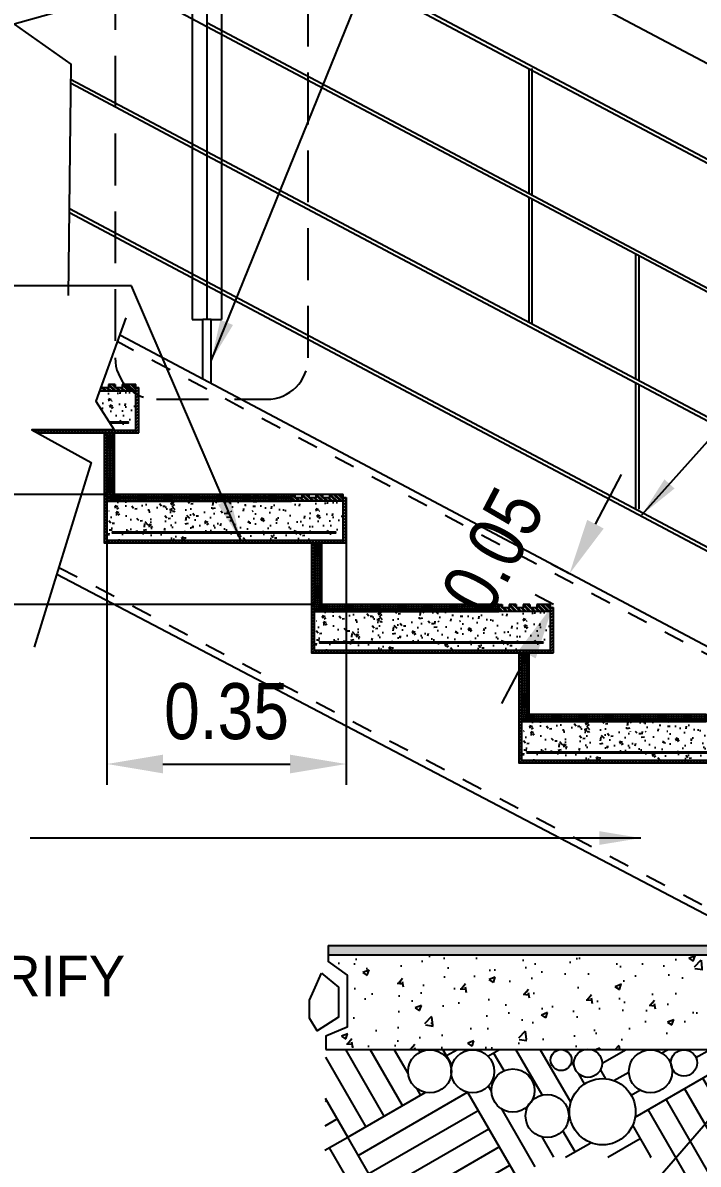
# Model space of a CAD drawing. Header units: millimetres. Extents: x 2148 to 2681, y 758 to 986.
# Drawn here: x 2587.32 to 2590.58, y 893.59 to 899.09 of the extents above; entities that cross this region are included whole.
import ezdxf

# ---------------------------------------------------------------- set-up
doc = ezdxf.new("R2010")
doc.units = ezdxf.units.MM
for name, pattern in [('27-A-2008-DD$0$LVL 5$0$HIDDEN', [0.375, 0.25, -0.125]), ('27-A-2008-DD$0$LVL 5$0$xa-fp_t1_l05-09$0$HIDDEN2', [0.1875, 0.125, -0.0625]), ('HIDDEN', [0.375, 0.25, -0.125])]:
    doc.linetypes.add(name, pattern=pattern)
for name, color, linetype in [('1', 2, 'Continuous'), ('4CO', 4, 'Continuous'), ('A-DETAILS', 1, 'Continuous'), ('A-Hatch', 253, 'Continuous'), ('A-Stairs', 1, 'Continuous'), ('A-Wall', 4, 'Continuous'), ('A_BEAM', 2, 'HIDDEN'), ('A_TILES', 8, 'Continuous'), ('HATCH', 8, 'Continuous')]:
    doc.layers.add(name, color=color, linetype=linetype)
doc.styles.add('ARIALNW', font='ARIALN.TTF')
doc.styles.add('MMTX$0$ESMX$0$X-OPTA1D', font='x-opta1d')
doc.dimstyles.new('DIM 100', dxfattribs={"dimtxt": 0.2, "dimasz": 0.2, "dimexe": 0.1, "dimexo": 0, "dimgap": 0.05, "dimtad": 1, "dimzin": 0, "dimdsep": 46, "dimtxsty": 'ARIALNW', "dimcen": 0.09, "dimclrd": 6, "dimclre": 6, "dimclrt": 13, "dimadec": 0, "dimazin": 0, "dimtfac": 1, "dimtofl": 0, "dimtmove": 2, "dimatfit": 3, "dimfxl": 1, "dimtolj": 1, "dimtzin": 0, "dimarcsym": 0})
doc.dimstyles.new('DIM 30', dxfattribs={"dimtxt": 0.32, "dimasz": 0.27, "dimexe": 0.1, "dimexo": 0, "dimgap": 0.08, "dimtad": 1, "dimlfac": 0.3, "dimrnd": 0.005, "dimzin": 1, "dimdsep": 46, "dimtxsty": 'ARIALNW', "dimcen": 0.09, "dimclrd": 6, "dimclre": 6, "dimclrt": 13, "dimadec": 0, "dimazin": 0, "dimtfac": 1, "dimtofl": 0, "dimtmove": 2, "dimatfit": 3, "dimfxl": 1, "dimtolj": 1, "dimtzin": 0, "dimarcsym": 0})
pattern_1 = [(45, (-0.581898, 75.94804), (-0.007353910524, 0.007353910524), []), (45, (-0.580565, 75.94804), (-0.007353910524, 0.007353910524), [])]
pattern_2 = [(45, (-1.581898, 76.478343), (-0.007353910524, 0.007353910524), []), (45, (-1.580565, 76.478343), (-0.007353910524, 0.007353910524), [])]
pattern_3 = [(45, (-2.581898, 77.008646), (-0.007353910524, 0.007353910524), []), (45, (-2.580565, 77.008646), (-0.007353910524, 0.007353910524), [])]

# ---------------------------------------------------------------- blocks, each defined once
blk = doc.blocks.new('*D2866')
at = {"layer": 'A-Wall', "color": 6, "lineweight": -2, "transparency": 16777216}
for p, q in [((2586.8798, 897.085), (2586.8798, 897.355)), ((2588.8635, 896.815), (2586.7798, 896.815)), ((2588.8265, 896.2847), (2586.7798, 896.2847)), ((2586.8798, 896.0147), (2586.8798, 895.7447))]:
    blk.add_line(p, q, dxfattribs=at)
at = {"layer": 'A-Wall', "color": 6, "transparency": 16777216}
for points in [[(2586.8348, 897.085), (2586.9248, 897.085), (2586.8798, 896.815)], [(2586.8348, 896.0147), (2586.9248, 896.0147), (2586.8798, 896.2847)]]:
    blk.add_solid(points, dxfattribs=at)
at = {"layer": 'Defpoints', "color": 0, "transparency": 16777216}
for p in [(2588.8635, 896.815, 0), (2586.8798, 896.2847), (2588.8265, 896.2847, 0)]:
    blk.add_point(p, dxfattribs=at)
at = {"layer": 'A-Wall', "color": 13, "transparency": 16777216, "insert": (2586.5201, 896.5498), "char_height": 0.27, "attachment_point": 5, "rotation": 90, "style": 'ARIALNW'}
blk.add_mtext('\\A1;RISE', dxfattribs=at)
blk = doc.blocks.new('*D2867')
at = {"layer": 'A-Wall', "color": 6, "lineweight": -2, "transparency": 16777216}
for p, q in [((2587.7235, 896.815), (2587.7235, 895.4154)), ((2588.8769, 896.8004), (2588.8769, 895.4154)), ((2587.9935, 895.5154), (2588.6069, 895.5154))]:
    blk.add_line(p, q, dxfattribs=at)
at = {"layer": 'A-Wall', "color": 6, "transparency": 16777216}
for points in [[(2587.9935, 895.5604), (2587.9935, 895.4704), (2587.7235, 895.5154)], [(2588.6069, 895.5604), (2588.6069, 895.4704), (2588.8769, 895.5154)]]:
    blk.add_solid(points, dxfattribs=at)
at = {"layer": 'Defpoints', "color": 0, "transparency": 16777216}
for p in [(2587.7235, 896.815), (2588.8769, 896.8004, 0), (2588.8769, 895.5154)]:
    blk.add_point(p, dxfattribs=at)
at = {"layer": 'A-Wall', "color": 13, "transparency": 16777216, "insert": (2588.3002, 895.7683), "char_height": 0.27, "attachment_point": 5, "style": 'ARIALNW'}
blk.add_mtext('\\A1;0.35', dxfattribs=at)
blk = doc.blocks.new('*D2870')
at = {"layer": 'A-Wall', "color": 6, "lineweight": -2, "transparency": 16777216}
for p, q in [((2590.0795, 896.6715), (2590.2049, 896.9106)), ((2589.9542, 896.4323), (2589.8656, 896.4787)), ((2589.8769, 896.2847), (2589.7883, 896.3311)), ((2589.7515, 896.0455), (2589.6262, 895.8064))]:
    blk.add_line(p, q, dxfattribs=at)
at = {"layer": 'A-Wall', "color": 6, "transparency": 16777216}
for points in [[(2590.0397, 896.6924), (2590.1194, 896.6506), (2589.9542, 896.4323)], [(2589.7117, 896.0664), (2589.7914, 896.0247), (2589.8769, 896.2847)]]:
    blk.add_solid(points, dxfattribs=at)
at = {"layer": 'Defpoints', "color": 0, "transparency": 16777216}
for p in [(2589.9542, 896.4323), (2589.9542, 896.4323), (2589.8769, 896.2847, 0)]:
    blk.add_point(p, dxfattribs=at)
at = {"layer": 'A-Wall', "color": 13, "transparency": 16777216, "insert": (2589.5853, 896.5425), "char_height": 0.27, "attachment_point": 5, "rotation": 62.3451, "style": 'ARIALNW'}
blk.add_mtext('\\A1;0.05', dxfattribs=at)

msp = doc.modelspace()

# ---------------------------------------------------------------- hatches: boundary and pattern name
at = {"layer": 'A-Hatch'}
h = msp.add_hatch(dxfattribs=at)
h.set_pattern_fill('BRASS', color=256, scale=0.0017, angle=90, style=0)
h.set_pattern_definition([(90, (-1.581898, 76.478343), (-0.010795, 7e-19), []), (90, (-1.587296, 76.478343), (-0.010795, 7e-19), [0.0053975, -0.00269875])])
h.paths.add_polyline_path([(2587.7235254, 896.8149965), (2587.7582119, 896.8149965), (2587.7582119, 897.1119662), (2587.7235254, 897.1119662)])
h = msp.add_hatch(dxfattribs=at)
h.set_pattern_fill('BRASS', color=256, scale=0.001667, style=0)
h.set_pattern_definition([(0, (-6074.979367, -2024.84055), (0, 0.010583333333), []), (0, (-6074.979367, -2024.835258), (0, 0.010583333333), [0.005291666667, -0.002645833333])])
h.paths.add_polyline_path([(2587.7235254, 896.8149965), (2587.7235254, 896.7816632), (2588.6135254, 896.7816632), (2588.6135254, 896.8149965)])
h = msp.add_hatch(dxfattribs=at)
h.set_pattern_fill('BRASS', color=256, scale=0.0017, angle=90, style=0)
h.set_pattern_definition([(90, (-0.581898, 75.94804), (-0.010795, 7e-19), []), (90, (-0.587296, 75.94804), (-0.010795, 7e-19), [0.0053975, -0.00269875])])
h.paths.add_polyline_path([(2588.7235254, 896.2846935), (2588.7582119, 896.2846935), (2588.7582119, 896.5816632), (2588.7235254, 896.5816632)])
h = msp.add_hatch(dxfattribs=at)
h.set_pattern_fill('BRASS', color=256, scale=0.001667, style=0)
h.set_pattern_definition([(0, (-6073.979367, -2025.370853), (0, 0.010583333333), []), (0, (-6073.979367, -2025.365561), (0, 0.010583333333), [0.005291666667, -0.002645833333])])
h.paths.add_polyline_path([(2588.7235254, 896.2846935), (2588.7235254, 896.2513601), (2589.6135254, 896.2513601), (2589.6135254, 896.2846935)])
h = msp.add_hatch(dxfattribs=at)
h.set_pattern_fill('BRASS', color=256, scale=0.0017, angle=90, style=0)
h.set_pattern_definition([(90, (0.418102, 75.417737), (-0.010795, 7e-19), []), (90, (0.412704, 75.417737), (-0.010795, 7e-19), [0.0053975, -0.00269875])])
h.paths.add_polyline_path([(2589.7235254, 895.7543904), (2589.7582119, 895.7543904), (2589.7582119, 896.0513601), (2589.7235254, 896.0513601)])
h = msp.add_hatch(dxfattribs=at)
h.set_pattern_fill('BRASS', color=256, scale=0.001667, style=0)
h.set_pattern_definition([(0, (-6072.979367, -2025.901156), (0, 0.010583333333), []), (0, (-6072.979367, -2025.895864), (0, 0.010583333333), [0.005291666667, -0.002645833333])])
h.paths.add_polyline_path([(2589.7235254, 895.7543904), (2589.7235254, 895.7210571), (2590.6135254, 895.7210571), (2590.6135254, 895.7543904)])
h = msp.add_hatch(dxfattribs=at)
h.set_pattern_fill('BRASS', color=256, scale=0.001667, style=0)
h.set_pattern_definition([(0, (-6.021184, 3.017499), (0, 0.010583333333), []), (0, (-6.021184, 3.022791), (0, 0.010583333333), [0.005291666667, -0.002645833333])])
h.paths.add_polyline_path([(2592.3439057, 894.6399639), (2592.3439057, 894.5949639), (2594.3030863, 894.5949639), (2594.3030863, 894.6399639)])
h.paths.add_polyline_path([(2592.1939051, 894.6399639), (2592.1939051, 894.5949639), (2592.3439057, 894.5949639), (2592.3439057, 894.6399639)])
h.paths.add_polyline_path([(2591.6514242, 894.6399639), (2591.6514242, 894.5949639), (2592.1272384, 894.5949639), (2592.1272384, 894.6399639)])
h.paths.add_polyline_path([(2591.1021886, 894.6399639), (2591.1021886, 894.5949639), (2591.5847575, 894.5949639), (2591.5847575, 894.6399639)])
h.paths.add_polyline_path([(2588.7901963, 894.6399639), (2588.7901963, 894.5949639), (2590.8815503, 894.5949639), (2590.8815503, 894.6399639)])
h.paths.add_polyline_path([(2590.8815503, 894.6399639), (2590.8815503, 894.5949639), (2591.0355219, 894.5949639), (2591.0355219, 894.6399639)])
h = msp.add_hatch(dxfattribs=at)
h.set_pattern_fill('AR-PARQ1', color=256, scale=0.002, angle=30, style=0)
h.set_pattern_definition([(120, (-6.0212, 3.0175), (-0.83272909, 0.22312909), [0.6096, -0.6096]), (120, (-5.9332, 3.0683), (-0.83272909, 0.22312909), [0.6096, -0.6096]), (120, (-5.8452, 3.1191), (-0.83272909, 0.22312909), [0.6096, -0.6096]), (120, (-5.7572, 3.1699), (-0.83272909, 0.22312909), [0.6096, -0.6096]), (120, (-5.66923, 3.2207), (-0.83272909, 0.22312909), [0.6096, -0.6096]), (120, (-5.58124, 3.2715), (-0.83272909, 0.22312909), [0.6096, -0.6096]), (120, (-5.49325, 3.3223), (-0.83272909, 0.22312909), [0.6096, -0.6096]), (30, (-6.326, 3.5454), (0.83272909, -0.22312909), [0.6096, -0.6096]), (30, (-6.3768, 3.6334), (0.83272909, -0.22312909), [0.6096, -0.6096]), (30, (-6.4276, 3.7214), (0.83272909, -0.22312909), [0.6096, -0.6096]), (30, (-6.4784, 3.8094), (0.83272909, -0.22312909), [0.6096, -0.6096]), (30, (-6.5292, 3.8974), (0.83272909, -0.22312909), [0.6096, -0.6096]), (30, (-6.58, 3.98537), (0.83272909, -0.22312909), [0.6096, -0.6096]), (30, (-6.6308, 4.07336), (0.83272909, -0.22312909), [0.6096, -0.6096])])
edge = h.paths.add_edge_path()
edge.add_arc((2592.4582712, 894.0664543), 0.0708405, 329.4975352, 368.1784709)
edge.add_arc((2592.6233601, 894.0338796), 0.1041072, -178.1382635, 155.8142696, ccw=False)
edge = h.paths.add_edge_path()
edge.add_arc((2592.4582712, 894.0664543), 0.0708405, 244.3103211, 329.4975352)
edge.add_arc((2592.6233601, 894.0338796), 0.1041072, 155.8142696, 181.8617365, ccw=False)
edge.add_arc((2592.4582712, 894.0664543), 0.0708405, 8.1784709, 160.072664)
edge.add_arc((2592.2898916, 893.997769), 0.1377558, 2.0163906, 42.3665946, ccw=False)
edge = h.paths.add_edge_path()
edge.add_arc((2592.4582712, 894.0664543), 0.0708405, 160.072664, 244.3103211)
edge.add_arc((2592.2898916, 893.997769), 0.1377558, -317.6334054, 2.0163906, ccw=False)
edge = h.paths.add_edge_path()
edge.add_arc((2592.0857072, 894.0713107), 0.0671283, 0, 360)
edge = h.paths.add_edge_path()
edge.add_arc((2591.5111471, 893.9284838), 0.1041072, 64.6955725, 366.2189568)
edge.add_arc((2591.6591399, 894.0338796), 0.1041072, 186.2189568, 244.6955725, ccw=False)
edge = h.paths.add_edge_path()
edge.add_arc((2590.9409396, 894.0338796), 0.1041072, 0, 360)
edge = h.paths.add_edge_path()
edge.add_arc((2590.5062669, 894.0746176), 0.0634552, 203.8906799, 544.5027916)
edge.add_arc((2590.3452334, 894.0338796), 0.1041072, 8.3058793, 20.0875923, ccw=False)
edge = h.paths.add_edge_path()
edge.add_arc((2590.3452334, 894.0338796), 0.1041072, 20.0875923, 368.3058793)
edge.add_arc((2590.5062669, 894.0746176), 0.0634552, 184.5027916, 203.8906799, ccw=False)
edge = h.paths.add_edge_path()
edge.add_arc((2589.9138814, 894.0883572), 0.0505168, 0, 360)
edge = h.paths.add_edge_path()
edge.add_arc((2590.113848, 893.8392746), 0.1595911, 0, 360)
edge = h.paths.add_edge_path()
edge.add_arc((2589.6815431, 893.9415945), 0.1041072, 314.6578337, 332.1347426)
edge.add_arc((2589.8467529, 893.8188823), 0.1041072, -207.8652574, 134.6578337, ccw=False)
edge = h.paths.add_edge_path()
edge.add_arc((2589.6815431, 893.9415945), 0.1041072, 332.1347426, 674.6578337)
edge.add_arc((2589.8467529, 893.8188823), 0.1041072, 134.6578337, 152.1347426, ccw=False)
edge = h.paths.add_edge_path()
edge.add_arc((2589.2805702, 894.0338796), 0.1041072, 352.7763183, 367.2236817)
edge.add_arc((2589.4871319, 894.0338796), 0.1041072, -172.7763183, 172.7763183, ccw=False)
edge = h.paths.add_edge_path()
edge.add_arc((2589.2805702, 894.0338796), 0.1041072, 7.2236817, 352.7763183)
edge.add_arc((2589.4871319, 894.0338796), 0.1041072, 172.7763183, 187.2236817, ccw=False)
edge = h.paths.add_edge_path()
edge.add_arc((2593.1128193, 893.9260943), 0.1041072, 0, 360)
edge = h.paths.add_edge_path()
edge.add_arc((2592.9827696, 894.0604384), 0.0782144, 0, 360)
edge = h.paths.add_edge_path()
edge.add_arc((2593.5234217, 894.0002212), 0.1329537, 162.4752847, 180.9229343)
edge.add_arc((2593.292727, 894.0338796), 0.1041072, 3.5114053, 339.8868138, ccw=False)
edge = h.paths.add_edge_path()
edge.add_arc((2593.292727, 894.0338796), 0.1041072, 339.8868138, 363.5114053)
edge.add_arc((2593.5234217, 894.0002212), 0.1329537, -179.0770657, 162.4752847, ccw=False)
edge = h.paths.add_edge_path()
edge.add_arc((2593.9132082, 894.0684966), 0.0714673, 209.3137539, 214.9161959)
edge.add_arc((2593.7646216, 893.9752342), 0.1041072, -325.9624532, 30.192403, ccw=False)
edge = h.paths.add_edge_path()
edge.add_arc((2593.7646216, 893.9752342), 0.1041072, 30.192403, 34.0375468)
edge.add_arc((2593.9132082, 894.0684966), 0.0714673, 90, 209.3137539, ccw=False)
edge.add_arc((2593.9132082, 894.0684966), 0.0714673, -145.0838041, 90, ccw=False)
edge = h.paths.add_edge_path()
edge.add_arc((2594.0613138, 894.0203364), 0.0805161, 0, 360)
edge = h.paths.add_edge_path()
edge.add_arc((2591.6591399, 894.0338796), 0.1041072, 244.6955725, 546.2189568)
edge.add_arc((2591.5111471, 893.9284838), 0.1041072, 6.2189568, 64.6955725, ccw=False)
edge = h.paths.add_edge_path()
edge.add_line((2593.7524518, 893.5183435), (2593.9665892, 893.2987873))
edge.add_line((2593.9665892, 893.2987873), (2594.3140157, 893.4844138))
edge.add_line((2594.3140157, 893.4844138), (2594.3140157, 894.1399639))
edge.add_line((2594.3140157, 894.1399639), (2590.0559122, 894.1399639))
edge.add_arc((2590.0436028, 894.0731009), 0.0679866, -259.5687058, 79.5687058, ccw=False)
edge.add_line((2590.0312934, 894.1399639), (2588.7792669, 894.1399639))
edge.add_line((2588.7792669, 894.1399639), (2588.7732314, 893.4844138))
edge.add_line((2588.7732314, 893.4844138), (2587.9867635, 893.0642118))
edge.add_line((2587.9867635, 893.0642118), (2588.6237976, 892.9002354))
edge.add_line((2588.6237976, 892.9002354), (2589.4842707, 893.0154814))
edge.add_line((2589.4842707, 893.0154814), (2589.4842707, 893.2509901))
edge.add_line((2589.4842707, 893.2509901), (2589.8326413, 893.6196124))
edge.add_line((2589.8326413, 893.6196124), (2590.4371664, 893.6196124))
edge.add_line((2590.4371664, 893.6196124), (2590.6728288, 893.3533852))
edge.add_line((2590.6728288, 893.3533852), (2590.8273572, 893.3212127))
edge.add_line((2590.8273572, 893.3212127), (2590.8273572, 893.5677275))
edge.add_line((2590.8273572, 893.5677275), (2591.5360318, 893.5677275))
edge.add_line((2591.5360318, 893.5677275), (2591.5360318, 893.2344465))
edge.add_line((2591.5360318, 893.2344465), (2591.2441071, 893.2344465))
edge.add_line((2591.2441071, 893.2344465), (2591.4105545, 893.1997926))
edge.add_line((2591.4105545, 893.1997926), (2591.6872017, 893.1997926))
edge.add_line((2591.6872017, 893.1997926), (2591.9678166, 893.0595766))
edge.add_line((2591.9678166, 893.0595766), (2592.300631, 893.2153485))
edge.add_line((2592.300631, 893.2153485), (2592.772904, 893.2153485))
edge.add_line((2592.772904, 893.2153485), (2593.087762, 893.279442))
edge.add_line((2593.087762, 893.279442), (2593.3909496, 893.4309395))
edge.add_line((2593.3909496, 893.4309395), (2593.7524518, 893.5183435))
at = {"layer": 'A-Stairs'}
h = msp.add_hatch(dxfattribs=at)
h.set_pattern_fill('AR-CONC', color=256, scale=0.000740741, style=0)
h.set_pattern_definition([(130, (11242.2442, -2060.94344), (-0.1349516065, -0.01180673), [0.014111111, -0.155222222]), (185, (11242.2442, -2060.94344), (0.026105797, 0.141523439), [0.0112888889, -0.1241777777]), (79.549, (11242.23296, -2060.94442), (-0.1088462974, 0.129716065), [0.0119925926, -0.1319185184]), (133.8158, (11242.2442, -2060.9058), (-0.2007992893, -0.031142465), [0.0211666666, -0.232833333]), (83.3644, (11242.22747, -2060.9084), (-0.1758549883, 0.1832781894), [0.017988889, -0.1978777776]), (188.816, (11242.2442, -2060.9058), (-0.1758552634, 0.183277865), [0.0169333333, -0.1862666665]), (159, (11242.22539, -2060.91521), (-0.1123073183, -0.0757522359), [0.014111111, -0.155222222]), (214, (11242.22539, -2060.91521), (-0.0457792802, 0.1364355303), [0.0112888889, -0.1241777777]), (108.5486, (11242.21603, -2060.92153), (-0.1580862893, 0.0606835982), [0.0119925926, -0.1319185184]), (142.5, (11242.244203, -2060.943436), (-0.00228785426, 0.06263336207), [0, -0.1226725925, 0, -0.12605925913, 0, -0.124648148]), (172.5, (11242.244203, -2060.943436), (-0.04949604625, 0.0742078331), [0, -0.0718725925, 0, -0.11985037025, 0, -0.04750740736]), (212.5, (11242.28616, -2060.943436), (-0.1004374778, -0.00424351406), [0, -0.047037037, 0, -0.1467555554, 0, -0.19473333314]), (222.5, (11242.304975, -2060.94344), (-0.1097253194, 0.0188344378), [0, -0.0611481481, 0, -0.0974607406, 0, -0.13828888875])])
h.paths.add_polyline_path([(2587.6868262, 897.3119662), (2587.6699156, 897.2652058), (2587.6708211, 897.2637731), (2587.8635254, 897.2637731), (2587.8635254, 897.3119662)])
h = msp.add_hatch(dxfattribs=at)
h.set_pattern_fill('ANSI32', color=256, scale=0.001667, style=0)
h.set_pattern_definition([(135, (11242.244203, -2060.943436), (0.01122532015, 0.01122532015), []), (135, (11242.23672, -2060.943436), (0.01122532015, 0.01122532015), [])])
h.paths.add_polyline_path([(2587.6968587, 897.3397077), (2587.6868262, 897.3119662), (2587.8635254, 897.3119662), (2587.8635254, 897.3452995), (2587.7968587, 897.3452995), (2587.7968587, 897.3286329), (2587.7635254, 897.3286329), (2587.7635254, 897.3452995), (2587.7301921, 897.3452995), (2587.7301921, 897.3286329), (2587.6968587, 897.3286329)])
h = msp.add_hatch(dxfattribs=at)
h.set_pattern_fill('JIS_LC_8A', color=256, scale=0.001333, style=0)
h.set_pattern_definition(pattern_3)
h.paths.add_polyline_path([(2587.8768587, 897.3306968), (2587.8635254, 897.3306968), (2587.8635254, 897.1119662), (2587.8768587, 897.1119662)])
h = msp.add_hatch(dxfattribs=at)
h.set_pattern_fill('AR-CONC', color=256, scale=0.000740741, style=0)
h.set_pattern_definition([(130, (11243.2442, -2061.47374), (-0.1349516065, -0.01180673), [0.014111111, -0.155222222]), (185, (11243.2442, -2061.47374), (0.026105797, 0.141523439), [0.0112888889, -0.1241777777]), (79.549, (11243.23296, -2061.47472), (-0.1088462974, 0.129716065), [0.0119925926, -0.1319185184]), (133.8158, (11243.2442, -2061.43611), (-0.2007992893, -0.031142465), [0.0211666666, -0.232833333]), (83.3644, (11243.22747, -2061.4387), (-0.1758549883, 0.1832781894), [0.017988889, -0.1978777776]), (188.816, (11243.2442, -2061.4361), (-0.1758552634, 0.183277865), [0.0169333333, -0.1862666665]), (159, (11243.22539, -2061.44552), (-0.1123073183, -0.0757522359), [0.014111111, -0.155222222]), (214, (11243.22539, -2061.44552), (-0.0457792802, 0.1364355303), [0.0112888889, -0.1241777777]), (108.5486, (11243.21603, -2061.45183), (-0.1580862893, 0.0606835982), [0.0119925926, -0.1319185184]), (142.5, (11243.244203, -2061.47374), (-0.00228785426, 0.06263336207), [0, -0.1226725925, 0, -0.12605925913, 0, -0.124648148]), (172.5, (11243.244203, -2061.47374), (-0.04949604625, 0.0742078331), [0, -0.0718725925, 0, -0.11985037025, 0, -0.04750740736]), (212.5, (11243.28616, -2061.47374), (-0.1004374778, -0.00424351406), [0, -0.047037037, 0, -0.1467555554, 0, -0.19473333314]), (222.5, (11243.304975, -2061.47374), (-0.1097253194, 0.0188344378), [0, -0.0611481481, 0, -0.0974607406, 0, -0.13828888875])])
h.paths.add_polyline_path([(2587.6708211, 897.2637731), (2587.7579129, 897.1259708), (2587.3619296, 897.1259708), (2587.363148, 897.1252995), (2587.8635254, 897.1252995), (2587.8635254, 897.2637731)])
h = msp.add_hatch(dxfattribs=at)
h.set_pattern_fill('JIS_LC_8A', color=256, scale=0.001333, style=0)
h.set_pattern_definition(pattern_3)
h.paths.add_polyline_path([(2587.363148, 897.1252995), (2587.3873489, 897.1119662), (2587.8635254, 897.1119662), (2587.8635254, 897.1252995)])
h = msp.add_hatch(dxfattribs=at)
h.set_pattern_fill('JIS_LC_8A', color=256, scale=0.001333, style=0)
h.set_pattern_definition(pattern_2)
h.paths.add_polyline_path([(2588.8635254, 896.5816632), (2588.8635254, 896.5949965), (2587.7235254, 896.5949965), (2587.7235254, 897.1119662), (2587.7101921, 897.1119662), (2587.7101921, 896.5816632)])
h = msp.add_hatch(dxfattribs=at)
h.set_pattern_fill('AR-CONC', color=256, scale=0.000740741, style=0)
h.set_pattern_definition([(130, (11243.2442, -2061.47374), (-0.1349516065, -0.01180673), [0.014111111, -0.155222222]), (185, (11243.2442, -2061.47374), (0.026105797, 0.141523439), [0.0112888889, -0.1241777777]), (79.549, (11243.23296, -2061.47472), (-0.1088462974, 0.129716065), [0.0119925926, -0.1319185184]), (133.8158, (11243.2442, -2061.43611), (-0.2007992893, -0.031142465), [0.0211666666, -0.232833333]), (83.3644, (11243.22747, -2061.4387), (-0.1758549883, 0.1832781894), [0.017988889, -0.1978777776]), (188.816, (11243.2442, -2061.4361), (-0.1758552634, 0.183277865), [0.0169333333, -0.1862666665]), (159, (11243.22539, -2061.44552), (-0.1123073183, -0.0757522359), [0.014111111, -0.155222222]), (214, (11243.22539, -2061.44552), (-0.0457792802, 0.1364355303), [0.0112888889, -0.1241777777]), (108.5486, (11243.21603, -2061.45183), (-0.1580862893, 0.0606835982), [0.0119925926, -0.1319185184]), (142.5, (11243.244203, -2061.47374), (-0.00228785426, 0.06263336207), [0, -0.1226725925, 0, -0.12605925913, 0, -0.124648148]), (172.5, (11243.244203, -2061.47374), (-0.04949604625, 0.0742078331), [0, -0.0718725925, 0, -0.11985037025, 0, -0.04750740736]), (212.5, (11243.28616, -2061.47374), (-0.1004374778, -0.00424351406), [0, -0.047037037, 0, -0.1467555554, 0, -0.19473333314]), (222.5, (11243.304975, -2061.47374), (-0.1097253194, 0.0188344378), [0, -0.0611481481, 0, -0.0974607406, 0, -0.13828888875])])
h.paths.add_polyline_path([(2587.7235254, 896.73347), (2587.7235254, 896.8149965), (2588.6135254, 896.8149965), (2588.6135254, 896.7816632), (2588.8635254, 896.7816632), (2588.8635254, 896.73347)])
h = msp.add_hatch(dxfattribs=at)
h.set_pattern_fill('ANSI32', color=256, scale=0.001667, style=0)
h.set_pattern_definition([(135, (11243.244203, -2061.473739), (0.01122532015, 0.01122532015), []), (135, (11243.23672, -2061.473739), (0.01122532015, 0.01122532015), [])])
h.paths.add_polyline_path([(2588.6135254, 896.8149965), (2588.6301921, 896.8149965), (2588.6301921, 896.7983298), (2588.6635254, 896.7983298), (2588.6635254, 896.8149965), (2588.6968587, 896.8149965), (2588.6968587, 896.7983298), (2588.7301921, 896.7983298), (2588.7301921, 896.8149965), (2588.7635254, 896.8149965), (2588.7635254, 896.7983298), (2588.7968587, 896.7983298), (2588.7968587, 896.8149965), (2588.8635254, 896.8149965), (2588.8635254, 896.7816632), (2588.6135254, 896.7816632)])
h = msp.add_hatch(dxfattribs=at)
h.set_pattern_fill('JIS_LC_8A', color=256, scale=0.001333, style=0)
h.set_pattern_definition(pattern_2)
h.paths.add_polyline_path([(2588.8768587, 896.8003938), (2588.8635254, 896.8003938), (2588.8635254, 896.5816632), (2588.8768587, 896.5816632)])
h = msp.add_hatch(dxfattribs=at)
h.set_pattern_fill('AR-CONC', color=256, scale=0.000740741, style=0)
h.set_pattern_definition([(130, (11244.2442, -2062.00404), (-0.1349516065, -0.01180673), [0.014111111, -0.155222222]), (185, (11244.2442, -2062.00404), (0.026105797, 0.141523439), [0.0112888889, -0.1241777777]), (79.549, (11244.23296, -2062.00503), (-0.1088462974, 0.129716065), [0.0119925926, -0.1319185184]), (133.8158, (11244.2442, -2061.96641), (-0.2007992893, -0.031142465), [0.0211666666, -0.232833333]), (83.3644, (11244.22747, -2061.969), (-0.1758549883, 0.1832781894), [0.017988889, -0.1978777776]), (188.816, (11244.2442, -2061.96641), (-0.1758552634, 0.183277865), [0.0169333333, -0.1862666665]), (159, (11244.22539, -2061.97582), (-0.1123073183, -0.0757522359), [0.014111111, -0.155222222]), (214, (11244.22539, -2061.97582), (-0.0457792802, 0.1364355303), [0.0112888889, -0.1241777777]), (108.5486, (11244.21603, -2061.98213), (-0.1580862893, 0.0606835982), [0.0119925926, -0.1319185184]), (142.5, (11244.244203, -2062.00404), (-0.00228785426, 0.06263336207), [0, -0.1226725925, 0, -0.12605925913, 0, -0.124648148]), (172.5, (11244.244203, -2062.00404), (-0.04949604625, 0.0742078331), [0, -0.0718725925, 0, -0.11985037025, 0, -0.04750740736]), (212.5, (11244.28616, -2062.00404), (-0.1004374778, -0.00424351406), [0, -0.047037037, 0, -0.1467555554, 0, -0.19473333314]), (222.5, (11244.304975, -2062.00404), (-0.1097253194, 0.0188344378), [0, -0.0611481481, 0, -0.0974607406, 0, -0.13828888875])])
h.paths.add_polyline_path([(2588.8635254, 896.5949965), (2588.8635254, 896.73347), (2587.7235254, 896.73347), (2587.7235254, 896.5949965)])
h = msp.add_hatch(dxfattribs=at)
h.set_pattern_fill('JIS_LC_8A', color=256, scale=0.001333, style=0)
h.set_pattern_definition(pattern_1)
h.paths.add_polyline_path([(2589.8635254, 896.0513601), (2589.8635254, 896.0646935), (2588.7235254, 896.0646935), (2588.7235254, 896.5816632), (2588.7101921, 896.5816632), (2588.7101921, 896.0513601)])
h = msp.add_hatch(dxfattribs=at)
h.set_pattern_fill('AR-CONC', color=256, scale=0.000740741, style=0)
h.set_pattern_definition([(130, (11244.2442, -2062.00404), (-0.1349516065, -0.01180673), [0.014111111, -0.155222222]), (185, (11244.2442, -2062.00404), (0.026105797, 0.141523439), [0.0112888889, -0.1241777777]), (79.549, (11244.23296, -2062.00503), (-0.1088462974, 0.129716065), [0.0119925926, -0.1319185184]), (133.8158, (11244.2442, -2061.96641), (-0.2007992893, -0.031142465), [0.0211666666, -0.232833333]), (83.3644, (11244.22747, -2061.969), (-0.1758549883, 0.1832781894), [0.017988889, -0.1978777776]), (188.816, (11244.2442, -2061.96641), (-0.1758552634, 0.183277865), [0.0169333333, -0.1862666665]), (159, (11244.22539, -2061.97582), (-0.1123073183, -0.0757522359), [0.014111111, -0.155222222]), (214, (11244.22539, -2061.97582), (-0.0457792802, 0.1364355303), [0.0112888889, -0.1241777777]), (108.5486, (11244.21603, -2061.98213), (-0.1580862893, 0.0606835982), [0.0119925926, -0.1319185184]), (142.5, (11244.244203, -2062.00404), (-0.00228785426, 0.06263336207), [0, -0.1226725925, 0, -0.12605925913, 0, -0.124648148]), (172.5, (11244.244203, -2062.00404), (-0.04949604625, 0.0742078331), [0, -0.0718725925, 0, -0.11985037025, 0, -0.04750740736]), (212.5, (11244.28616, -2062.00404), (-0.1004374778, -0.00424351406), [0, -0.047037037, 0, -0.1467555554, 0, -0.19473333314]), (222.5, (11244.304975, -2062.00404), (-0.1097253194, 0.0188344378), [0, -0.0611481481, 0, -0.0974607406, 0, -0.13828888875])])
h.paths.add_polyline_path([(2588.7235254, 896.203167), (2588.7235254, 896.2846935), (2589.6135254, 896.2846935), (2589.6135254, 896.2513601), (2589.8635254, 896.2513601), (2589.8635254, 896.203167)])
h = msp.add_hatch(dxfattribs=at)
h.set_pattern_fill('ANSI32', color=256, scale=0.001667, style=0)
h.set_pattern_definition([(135, (11244.244203, -2062.004042), (0.01122532015, 0.01122532015), []), (135, (11244.23672, -2062.004042), (0.01122532015, 0.01122532015), [])])
h.paths.add_polyline_path([(2589.6135254, 896.2846935), (2589.6301921, 896.2846935), (2589.6301921, 896.2680268), (2589.6635254, 896.2680268), (2589.6635254, 896.2846935), (2589.6968587, 896.2846935), (2589.6968587, 896.2680268), (2589.7301921, 896.2680268), (2589.7301921, 896.2846935), (2589.7635254, 896.2846935), (2589.7635254, 896.2680268), (2589.7968587, 896.2680268), (2589.7968587, 896.2846935), (2589.8635254, 896.2846935), (2589.8635254, 896.2513601), (2589.6135254, 896.2513601)])
h = msp.add_hatch(dxfattribs=at)
h.set_pattern_fill('JIS_LC_8A', color=256, scale=0.001333, style=0)
h.set_pattern_definition(pattern_1)
h.paths.add_polyline_path([(2589.8768587, 896.2700907), (2589.8635254, 896.2700907), (2589.8635254, 896.0513601), (2589.8768587, 896.0513601)])
h = msp.add_hatch(dxfattribs=at)
h.set_pattern_fill('AR-CONC', color=256, scale=0.000740741, style=0)
h.set_pattern_definition([(130, (11245.2442, -2062.53435), (-0.1349516065, -0.01180673), [0.014111111, -0.155222222]), (185, (11245.2442, -2062.53435), (0.026105797, 0.141523439), [0.0112888889, -0.1241777777]), (79.549, (11245.23296, -2062.53533), (-0.1088462974, 0.129716065), [0.0119925926, -0.1319185184]), (133.8158, (11245.2442, -2062.49672), (-0.2007992893, -0.031142465), [0.0211666666, -0.232833333]), (83.3644, (11245.22747, -2062.49931), (-0.1758549883, 0.1832781894), [0.017988889, -0.1978777776]), (188.816, (11245.2442, -2062.49672), (-0.1758552634, 0.183277865), [0.0169333333, -0.1862666665]), (159, (11245.22539, -2062.50612), (-0.1123073183, -0.0757522359), [0.014111111, -0.155222222]), (214, (11245.22539, -2062.50612), (-0.0457792802, 0.1364355303), [0.0112888889, -0.1241777777]), (108.5486, (11245.21603, -2062.51244), (-0.1580862893, 0.0606835982), [0.0119925926, -0.1319185184]), (142.5, (11245.244203, -2062.534345), (-0.00228785426, 0.06263336207), [0, -0.1226725925, 0, -0.12605925913, 0, -0.124648148]), (172.5, (11245.244203, -2062.534345), (-0.04949604625, 0.0742078331), [0, -0.0718725925, 0, -0.11985037025, 0, -0.04750740736]), (212.5, (11245.28616, -2062.534345), (-0.1004374778, -0.00424351406), [0, -0.047037037, 0, -0.1467555554, 0, -0.19473333314]), (222.5, (11245.304975, -2062.534345), (-0.1097253194, 0.0188344378), [0, -0.0611481481, 0, -0.0974607406, 0, -0.13828888875])])
h.paths.add_polyline_path([(2589.8635254, 896.0646935), (2589.8635254, 896.203167), (2588.7235254, 896.203167), (2588.7235254, 896.0646935)])
h = msp.add_hatch(dxfattribs=at)
h.set_pattern_fill('JIS_LC_8A', color=256, scale=0.001333, style=0)
h.set_pattern_definition([(45, (1.418102, 74.887434), (-0.007353910524, 0.007353910524), []), (45, (1.419435, 74.887434), (-0.007353910524, 0.007353910524), [])])
h.paths.add_polyline_path([(2589.7235254, 895.5343904), (2589.7235254, 896.0513601), (2589.7101921, 896.0513601), (2589.7101921, 895.5210571), (2590.8635254, 895.5210571), (2590.8635254, 895.5343904)])
h = msp.add_hatch(dxfattribs=at)
h.set_pattern_fill('AR-CONC', color=256, scale=0.000740741, style=0)
h.set_pattern_definition([(130, (11245.2442, -2062.53435), (-0.1349516065, -0.01180673), [0.014111111, -0.155222222]), (185, (11245.2442, -2062.53435), (0.026105797, 0.141523439), [0.0112888889, -0.1241777777]), (79.549, (11245.23296, -2062.53533), (-0.1088462974, 0.129716065), [0.0119925926, -0.1319185184]), (133.8158, (11245.2442, -2062.49672), (-0.2007992893, -0.031142465), [0.0211666666, -0.232833333]), (83.3644, (11245.22747, -2062.49931), (-0.1758549883, 0.1832781894), [0.017988889, -0.1978777776]), (188.816, (11245.2442, -2062.49672), (-0.1758552634, 0.183277865), [0.0169333333, -0.1862666665]), (159, (11245.22539, -2062.50612), (-0.1123073183, -0.0757522359), [0.014111111, -0.155222222]), (214, (11245.22539, -2062.50612), (-0.0457792802, 0.1364355303), [0.0112888889, -0.1241777777]), (108.5486, (11245.21603, -2062.51244), (-0.1580862893, 0.0606835982), [0.0119925926, -0.1319185184]), (142.5, (11245.244203, -2062.534345), (-0.00228785426, 0.06263336207), [0, -0.1226725925, 0, -0.12605925913, 0, -0.124648148]), (172.5, (11245.244203, -2062.534345), (-0.04949604625, 0.0742078331), [0, -0.0718725925, 0, -0.11985037025, 0, -0.04750740736]), (212.5, (11245.28616, -2062.534345), (-0.1004374778, -0.00424351406), [0, -0.047037037, 0, -0.1467555554, 0, -0.19473333314]), (222.5, (11245.304975, -2062.534345), (-0.1097253194, 0.0188344378), [0, -0.0611481481, 0, -0.0974607406, 0, -0.13828888875])])
h.paths.add_polyline_path([(2590.8635254, 895.7210571), (2589.7235254, 895.7210571), (2589.7235254, 895.672864), (2590.8635254, 895.672864)])
h = msp.add_hatch(dxfattribs=at)
h.set_pattern_fill('AR-CONC', color=256, scale=0.000740741, style=0)
h.set_pattern_definition([(130, (11246.2442, -2063.06465), (-0.1349516065, -0.01180673), [0.014111111, -0.155222222]), (185, (11246.2442, -2063.06465), (0.026105797, 0.141523439), [0.0112888889, -0.1241777777]), (79.549, (11246.23296, -2063.06563), (-0.1088462974, 0.129716065), [0.0119925926, -0.1319185184]), (133.8158, (11246.2442, -2063.02702), (-0.2007992893, -0.031142465), [0.0211666666, -0.232833333]), (83.3644, (11246.22747, -2063.02961), (-0.1758549883, 0.1832781894), [0.017988889, -0.1978777776]), (188.816, (11246.2442, -2063.02702), (-0.1758552634, 0.183277865), [0.0169333333, -0.1862666665]), (159, (11246.22539, -2063.03643), (-0.1123073183, -0.0757522359), [0.014111111, -0.155222222]), (214, (11246.22539, -2063.03643), (-0.0457792802, 0.1364355303), [0.0112888889, -0.1241777777]), (108.5486, (11246.21603, -2063.04274), (-0.1580862893, 0.0606835982), [0.0119925926, -0.1319185184]), (142.5, (11246.244203, -2063.06465), (-0.00228785426, 0.06263336207), [0, -0.1226725925, 0, -0.12605925913, 0, -0.124648148]), (172.5, (11246.244203, -2063.06465), (-0.04949604625, 0.0742078331), [0, -0.0718725925, 0, -0.11985037025, 0, -0.04750740736]), (212.5, (11246.28616, -2063.06465), (-0.1004374778, -0.00424351406), [0, -0.047037037, 0, -0.1467555554, 0, -0.19473333314]), (222.5, (11246.304975, -2063.06465), (-0.1097253194, 0.0188344378), [0, -0.0611481481, 0, -0.0974607406, 0, -0.13828888875])])
h.paths.add_polyline_path([(2590.8635254, 895.5343904), (2590.8635254, 895.672864), (2589.7235254, 895.672864), (2589.7235254, 895.5343904)])
h = msp.add_hatch(dxfattribs=at)
h.set_pattern_fill('AR-CONC', color=256, scale=0.001667, style=0)
h.set_pattern_definition([(50, (1e-12, -4.66938), (0.303641115, -0.026565143), [0.03175, -0.34925]), (355, (1e-12, -4.66938), (-0.058738043, 0.318427738), [0.0254, -0.2794]), (100.451, (0.0253, -4.6716), (0.24490417, 0.291861146), [0.026983333, -0.296816667]), (46.1842, (1e-12, -4.5847), (0.4517984, -0.070070547), [0.047625, -0.523875]), (96.6356, (0.03765, -4.59055), (0.395673724, 0.41237593), [0.040475, -0.445225]), (351.184, (1e-12, -4.5847), (0.39567434, 0.4123752), [0.0381, -0.4191]), (21, (0.04233, -4.60588), (0.252691466, -0.17044253), [0.03175, -0.34925]), (326, (0.04233, -4.60588), (0.10300338, 0.306979944), [0.0254, -0.2794]), (71.4514, (0.0634, -4.62008), (0.35569415, 0.136538096), [0.026983333, -0.296816667]), (37.5, (1e-12, -4.66938), (0.005147672, 0.140925065), [0, -0.276013333, 0, -0.283633333, 0, -0.280458333]), (7.5, (1e-12, -4.66938), (0.111366104, 0.166967625), [0, -0.161713333, 0, -0.269663333, 0, -0.106891667]), (327.5, (-0.0944, -4.66938), (0.2259843253, -0.0095479067), [0, -0.105833333, 0, -0.3302, 0, -0.43815]), (317.5, (-0.13674, -4.66938), (0.246881969, 0.042377485), [0, -0.137583333, 0, -0.219286667, 0, -0.31115])])
h.paths.add_polyline_path([(2594.3140157, 894.1399639), (2594.3140157, 894.2032231), (2594.2119715, 894.246926), (2594.2119715, 894.4982192), (2594.3030863, 894.5637762), (2594.3030863, 894.5949639), (2592.3375358, 894.5949639), (2592.3375358, 894.5494623), (2592.1939051, 894.5494623), (2592.1939051, 894.3919598, 0.414213562), (2592.2605717, 894.3252932, -0.414213562), (2592.1939051, 894.3919598), (2592.1939051, 894.5494623), (2592.1272384, 894.5494623), (2592.1272384, 894.3919598, 0.414213562), (2592.2605717, 894.2586265, -0.414213562), (2592.1272384, 894.3919598), (2592.1272384, 894.5494623), (2591.1021886, 894.5494623), (2591.1021886, 894.3919598, -0.414213562), (2590.9688553, 894.2586265), (2590.5804579, 894.2586265), (2590.5804579, 894.3252932), (2590.9688553, 894.3252932, 0.414213562), (2591.0355219, 894.3919598), (2591.0355219, 894.5494623), (2590.85953, 894.5494623), (2590.85953, 894.5949639), (2588.7901963, 894.5949639), (2588.7901963, 894.5637762), (2588.8813111, 894.4982192), (2588.8813111, 894.246926), (2588.7792669, 894.2032231), (2588.7792669, 894.1399639), (2590.0312934, 894.1399639, -0.091282491), (2590.0559122, 894.1399639)])

# ---------------------------------------------------------------- linework, layer by layer
at = {"ltscale": 0.5}
for p, q in [((2592.2961397, 898.0013042, 0), (2587.5427596, 900.5220361, 0)), ((2588.1351929, 899.8714118, 0), (2588.1351929, 897.6584148, 0)), ((2588.2766142, 899.8714118, 0), (2588.2766142, 897.6584148, 0)), ((2588.2766142, 899.8714118, 0), (2588.2766142, 897.6584148, 0)), ((2592.1333975, 897.6264721, 0), (2588.2059036, 899.709234, 0)), ((2592.1333975, 897.6076069, 0), (2588.2059036, 899.6903688, 0)), ((2588.2059036, 899.0692242, 0), (2587.5418509, 899.4213733, 0)), ((2592.1333975, 897.0053274, 0), (2588.2059036, 899.0880893, 0)), ((2592.1333975, 896.9864622, 0), (2588.2059036, 899.0692242, 0)), ((2589.7576607, 898.8674673, 0), (2589.7576607, 898.2651878, 0)), ((2589.7730775, 898.8674673, 0), (2589.7730775, 898.2570123, 0)), ((2588.2059036, 898.4476481, 0), (2587.5480808, 898.7964935, 0)), ((2588.2059036, 898.4665133, 0), (2587.5482951, 898.815245, 0)), ((2592.1333975, 896.3837514, 0), (2588.2059036, 898.4665133, 0)), ((2592.1333975, 896.3648862, 0), (2588.2059036, 898.4476481, 0)), ((2589.7576607, 898.2463226, 0), (2589.7576607, 897.6436118, 0)), ((2589.7730775, 898.2381471, 0), (2589.7730775, 897.6354362, 0)), ((2588.2059036, 897.8395797, 0), (2587.5427596, 898.1912469, 0)), ((2588.2059036, 897.8200614, 0), (2587.5427596, 898.1717287, 0)), ((2590.2729393, 897.9730689, 0), (2590.2729393, 897.370358, 0)), ((2590.288356, 897.9648933, 0), (2590.288356, 897.3621825, 0)), ((2592.1333975, 895.7568177, 0), (2588.2059036, 897.8395797, 0)), ((2592.1333975, 895.7372995, 0), (2588.2059036, 897.8200614, 0)), ((2588.1351929, 897.6584148, 0), (2588.1859036, 897.6584148, 0)), ((2588.2259036, 897.6584148, 0), (2588.2766142, 897.6584148, 0)), ((2590.2729393, 897.3514928, 0), (2590.2729393, 896.7434244, 0)), ((2590.288356, 897.3433173, 0), (2590.288356, 896.7434244, 0))]:
    msp.add_line(p, q, dxfattribs=at)
at = {"ltscale": 0.05}
for p, q in [((2587.8635254, 897.3119662, 0), (2587.6868262, 897.3119662, 0)), ((2587.6968587, 897.3397077, 0), (2587.6968587, 897.3286329, 0)), ((2587.7301921, 897.3286329, 0), (2587.6968587, 897.3286329, 0)), ((2587.7635254, 897.3452995, 0), (2587.7301921, 897.3452995, 0)), ((2587.7301921, 897.3452995, 0), (2587.7301921, 897.3286329, 0)), ((2587.7635254, 897.3452995, 0), (2587.7635254, 897.3286329, 0)), ((2587.7968587, 897.3286329, 0), (2587.7635254, 897.3286329, 0)), ((2587.8635254, 897.3452995, 0), (2587.7968587, 897.3452995, 0)), ((2587.7968587, 897.3452995, 0), (2587.7968587, 897.3286329, 0)), ((2587.8635254, 897.1119662, 0), (2587.8635254, 897.3452995, 0)), ((2587.8635254, 897.1119662, 0), (2587.8635254, 897.3452995, 0)), ((2587.8635254, 897.1119662, 0), (2587.8635254, 897.3452995, 0)), ((2587.8635254, 897.3306968, 0), (2587.8768587, 897.3306968, 0)), ((2587.363148, 897.1252995, 0), (2587.8635254, 897.1252995, 0)), ((2587.7235254, 897.1119662, 0), (2587.7235254, 896.5949965, 0)), ((2588.6135254, 896.8149965, 0), (2588.6135254, 896.7816632, 0)), ((2588.6135254, 896.8149965, 0), (2588.6301921, 896.8149965, 0)), ((2588.6301921, 896.8149965, 0), (2588.6301921, 896.7983298, 0)), ((2588.6968587, 896.8149965, 0), (2588.6635254, 896.8149965, 0)), ((2588.6635254, 896.8149965, 0), (2588.6635254, 896.7983298, 0)), ((2588.6968587, 896.8149965, 0), (2588.6968587, 896.7983298, 0)), ((2588.7635254, 896.8149965, 0), (2588.7301921, 896.8149965, 0)), ((2588.7301921, 896.8149965, 0), (2588.7301921, 896.7983298, 0)), ((2588.7635254, 896.8149965, 0), (2588.7635254, 896.7983298, 0)), ((2588.8635254, 896.8149965, 0), (2588.7968587, 896.8149965, 0)), ((2588.7968587, 896.8149965, 0), (2588.7968587, 896.7983298, 0)), ((2588.8635254, 896.5816632, 0), (2588.8635254, 896.8149965, 0)), ((2588.8635254, 896.5816632, 0), (2588.8635254, 896.8149965, 0)), ((2588.8635254, 896.7816632, 0), (2588.6135254, 896.7816632, 0)), ((2588.6635254, 896.7983298, 0), (2588.6301921, 896.7983298, 0)), ((2588.7301921, 896.7983298, 0), (2588.6968587, 896.7983298, 0)), ((2588.7968587, 896.7983298, 0), (2588.7635254, 896.7983298, 0)), ((2588.8635254, 896.8003938, 0), (2588.8768587, 896.8003938, 0)), ((2587.7235254, 896.5949965, 0), (2588.8635254, 896.5949965, 0)), ((2588.7235254, 896.5816632, 0), (2588.7235254, 896.0646935, 0)), ((2589.6135254, 896.2846935, 0), (2589.6135254, 896.2513601, 0)), ((2589.6135254, 896.2846935, 0), (2589.6301921, 896.2846935, 0)), ((2589.6301921, 896.2846935, 0), (2589.6301921, 896.2680268, 0)), ((2589.6635254, 896.2680268, 0), (2589.6301921, 896.2680268, 0)), ((2589.6968587, 896.2846935, 0), (2589.6635254, 896.2846935, 0)), ((2589.6635254, 896.2846935, 0), (2589.6635254, 896.2680268, 0)), ((2589.6968587, 896.2846935, 0), (2589.6968587, 896.2680268, 0)), ((2589.7301921, 896.2680268, 0), (2589.6968587, 896.2680268, 0)), ((2589.7635254, 896.2846935, 0), (2589.7301921, 896.2846935, 0)), ((2589.7301921, 896.2846935, 0), (2589.7301921, 896.2680268, 0)), ((2589.7635254, 896.2846935, 0), (2589.7635254, 896.2680268, 0)), ((2589.7968587, 896.2680268, 0), (2589.7635254, 896.2680268, 0)), ((2589.8635254, 896.2846935, 0), (2589.7968587, 896.2846935, 0)), ((2589.7968587, 896.2846935, 0), (2589.7968587, 896.2680268, 0)), ((2589.8635254, 896.0513601, -0.0000001), (2589.8635254, 896.2846935, -0.0000001)), ((2589.8635254, 896.0513601, 0), (2589.8635254, 896.2846935, 0)), ((2589.8635254, 896.2700907, -0.0000001), (2589.8768587, 896.2700907, -0.0000001)), ((2589.8635254, 896.2513601, 0), (2589.6135254, 896.2513601, 0)), ((2588.7235254, 896.0646935, 0), (2589.8635254, 896.0646935, 0)), ((2589.7235254, 896.0513601, 0), (2589.7235254, 895.5343904, 0)), ((2589.7235254, 895.5343904, 0), (2590.8635254, 895.5343904, 0)), ((2588.7901963, 894.6399639, 0.0000001), (2594.3030863, 894.6399639, 0.0000001)), ((2588.7901963, 894.5949639, 0.0000001), (2594.3030863, 894.5949639, 0.0000001)), ((2588.7792669, 894.1399639, 0.0000001), (2594.3140157, 894.1399639, 0.0000001))]:
    msp.add_line(p, q, dxfattribs=at)
for points, elevation in [([(2587.8768587, 897.1119662), (2587.8768587, 897.3306968)], 0), ([(2587.3873489, 897.1119662), (2587.8768587, 897.1119662)], 0), ([(2587.7101921, 897.1119662), (2587.7101921, 896.5816632), (2588.8768587, 896.5816632)], 0), ([(2588.8768587, 896.5816632), (2588.8768587, 896.8003938)], 0), ([(2588.8768587, 896.5816632), (2588.8768587, 896.8003938)], 0), ([(2588.7101921, 896.5816632), (2588.7101921, 896.0513601), (2589.8768587, 896.0513601)], 0), ([(2589.8768587, 896.0513601), (2589.8768587, 896.2700907)], -0.0000001), ([(2589.8768587, 896.0513601), (2589.8768587, 896.2700907)], 0), ([(2589.7101921, 896.0513601), (2589.7101921, 895.5210571), (2590.8768587, 895.5210571)], 0)]:
    msp.add_lwpolyline(points, dxfattribs=dict(at, elevation=elevation))
at = {"layer": '1', "ltscale": 0.5}
for p, q in [((2588.1859036, 897.3700639, 0), (2588.1859036, 897.6584148, 0)), ((2588.2259036, 897.6584148, 0), (2588.1859036, 897.6584148, 0)), ((2588.2259036, 897.3488517, 0), (2588.2259036, 897.6584148, 0))]:
    msp.add_line(p, q, dxfattribs=at)
at = {"layer": '4CO', "ltscale": 0.5}
for p, q in [((2592.3027676, 895.1868784, 0), (2587.7882976, 897.5809155, 0)), ((2587.481907, 896.4308817, -0.0000001), (2590.8995439, 894.6399639, -0.0000001))]:
    msp.add_line(p, q, dxfattribs=at)
at = {"layer": 'A-DETAILS', "linetype": '27-A-2008-DD$0$LVL 5$0$xa-fp_t1_l05-09$0$HIDDEN2', "ltscale": 0.5}
for p, q in [((2592.2694343, 895.1668248, 0), (2587.7726808, 897.5514668, 0)), ((2587.4919104, 896.4632724, -0.0000001), (2590.971359, 894.6399639, -0.0000001))]:
    msp.add_line(p, q, dxfattribs=at)
at = {"layer": 'A-Hatch'}
for points in [[(2587.5433099, 900.8461216), (2587.5422092, 899.3711761), (2587.8180017, 899.2340525), (2587.2767143, 899.0814167), (2587.5491367, 898.8888738), (2587.5363824, 897.7729958)], [(2587.8151767, 897.666874), (2587.6699156, 897.2652058), (2587.7579129, 897.1259708), (2587.3619296, 897.1259708), (2587.6479139, 896.9684098), (2587.3729304, 896.0780171)]]:
    msp.add_lwpolyline(points, dxfattribs=at)
at = {"layer": 'A-Hatch', "elevation": 0.0000001}
for points in [[(2588.7901963, 894.6399639), (2588.7901963, 894.5637762), (2588.8813111, 894.4982192), (2588.8813111, 894.246926), (2588.7792669, 894.2032231), (2588.7792669, 894.1399639)], [(2588.7588896, 894.5070014), (2588.8408845, 894.4403439), (2588.8408845, 894.37507), (2588.8408845, 894.2945179), (2588.7380509, 894.2292493), (2588.6996281, 894.2897862), (2588.6996281, 894.3778478), (2588.7213775, 894.4236768), (2588.7588896, 894.5070014)]]:
    msp.add_lwpolyline(points, dxfattribs=at)
at = {"layer": 'A-Wall', "linetype": '27-A-2008-DD$0$LVL 5$0$HIDDEN'}
msp.add_lwpolyline([(2587.7629582, 900.429435), (2587.7629582, 897.4732817, 0.414213562), (2587.9629582, 897.2732817), (2588.4940886, 897.2732817, 0.414213562), (2588.6940886, 897.4732817), (2588.6940886, 900.429435, 0.414213562), (2588.4940886, 900.629435), (2587.9629582, 900.629435, 0.414213562)], format="xyb", close=True, dxfattribs=at)
at = {"layer": 'A-Wall'}
for centre, radius in [((2589.2805702, 894.0338796), 0.1041072), ((2589.4871319, 894.0338796), 0.1041072), ((2589.9138814, 894.0883572), 0.0505168), ((2590.0436028, 894.0731009), 0.0679866), ((2590.3452334, 894.0338796), 0.1041072), ((2590.5062669, 894.0746176), 0.0634552), ((2589.6815431, 893.9415945), 0.1041072), ((2590.113848, 893.8392746), 0.1595911), ((2589.8467529, 893.8188823), 0.1041072)]:
    msp.add_circle(centre, radius, dxfattribs=at)
at = {"layer": 'A_BEAM', "linetype": 'ByBlock'}
msp.add_line((2588.7792669, 894.1399639, 0.0000001), (2594.3140157, 894.1399639, 0.0000001), dxfattribs=at)
at = {"layer": 'A_TILES'}
for p, q in [((2587.7335359, 897.1645416, 0.0000001), (2587.8260625, 897.1645416, 0.0000001)), ((2587.7367409, 897.1594704, 0.0000001), (2587.8260625, 897.1594704, 0.0000001)), ((2587.7582119, 897.1119662, 0), (2587.7582119, 896.8149965, 0)), ((2587.7501908, 896.6342385, 0.0000001), (2588.8260625, 896.6342385, 0.0000001)), ((2587.7501908, 896.6291674, 0.0000001), (2588.8260625, 896.6291674, 0.0000001)), ((2588.7582119, 896.5816632, 0), (2588.7582119, 896.2846935, -0.0000001)), ((2588.7501908, 896.1039355, 0.0000001), (2589.8260625, 896.1039355, 0.0000001)), ((2588.7501908, 896.0988643, 0.0000001), (2589.8260625, 896.0988643, 0.0000001)), ((2589.7582119, 896.0513601, -0.0000001), (2589.7582119, 895.7543904, -0.0000001)), ((2589.7501908, 895.5736325, 0.0000001), (2590.8260625, 895.5736325, 0.0000001)), ((2589.7501908, 895.5685613, 0.0000001), (2590.8260625, 895.5685613, 0.0000001))]:
    msp.add_line(p, q, dxfattribs=at)
at = {"layer": 'A_TILES', "elevation": 0}
for points in [[(2587.7235254, 896.7816632), (2588.6135254, 896.7816632), (2588.6135254, 896.8149965), (2587.7235254, 896.8149965)], [(2588.7235254, 896.2513601), (2589.6135254, 896.2513601), (2589.6135254, 896.2846935), (2588.7235254, 896.2846935)], [(2589.7235254, 895.7210571), (2590.6135254, 895.7210571), (2590.6135254, 895.7543904), (2589.7235254, 895.7543904)]]:
    msp.add_lwpolyline(points, close=True, dxfattribs=at)
at = {"layer": 'A_TILES'}
for centre in [(2587.8842302, 896.6317047, 0.0000001), (2588.0508969, 896.6317047, 0.0000001), (2588.2175636, 896.6317047, 0.0000001), (2588.3842302, 896.6317047, 0.0000001), (2588.5508969, 896.6317047, 0.0000001), (2588.7175636, 896.6317047, 0.0000001), (2588.8842302, 896.1014017, 0.0000001), (2589.0508969, 896.1014017, 0.0000001), (2589.2175636, 896.1014017, 0.0000001), (2589.3842302, 896.1014017, 0.0000001), (2589.5508969, 896.1014017, 0.0000001), (2589.7175636, 896.1014017, 0.0000001), (2589.8842302, 895.5710987, 0.0000001), (2590.0508969, 895.5710987, 0.0000001), (2590.2175636, 895.5710987, 0.0000001), (2590.3842302, 895.5710987, 0.0000001), (2590.5508969, 895.5710987, 0.0000001)]:
    msp.add_circle(centre, 0.0025338, dxfattribs=at)
for centre, start, end in [((2587.8260625, 897.162006, 0.0000001), 270, 90), ((2587.7501908, 896.6317029, 0.0000001), 90, 270), ((2588.8260625, 896.6317029, 0.0000001), 270, 90), ((2588.7501908, 896.1013999, 0.0000001), 90, 270), ((2589.8260625, 896.1013999, 0.0000001), 270, 90), ((2589.7501908, 895.5710969, 0.0000001), 90, 270)]:
    msp.add_arc(centre, 0.0025356, start, end, dxfattribs=at)
at = {"layer": 'HATCH', "linetype": 'ByBlock', "ltscale": 0.5}
msp.add_line((2588.2059036, 899.8714118, 0), (2588.2059036, 897.6584148, 0), dxfattribs=at)

# ---------------------------------------------------------------- texts
at = {"color": 2, "insert": (2584.2722791, 895.244909), "char_height": 0.196, "width": 3.75127899, "attachment_point": 1, "style": 'MMTX$0$ESMX$0$X-OPTA1D'}
msp.add_mtext('C-CHANNEL STEEL STRINGER W/ CEMENT BOARD CLADDING  (VERIFY STRUCTURAL)', dxfattribs=at)

# ---------------------------------------------------------------- dimensions: what is measured, and where the dimension line sits
at = {"layer": 'A-Wall'}
dim = msp.add_linear_dim(base=(2586.8797532, 896.2846935), p1=(2588.8635254, 896.8149965, 0), p2=(2588.8264758, 896.2846935, 0), angle=90, text='RISE', dimstyle='DIM 30', override={"dimtxt": 0.27}, dxfattribs=at)
dim.commit()
dim.dimension.update_dxf_attribs({"geometry": '*D2866', "text_midpoint": (2586.5200568, 896.549845)})
dim = msp.add_linear_dim(base=(2589.9542172, 896.4323218), p1=(2589.8768587, 896.2846935, 0), p2=(2589.9542172, 896.4323218), angle=62.3451102, dimstyle='DIM 30', override={"dimtxt": 0.27}, dxfattribs=at)
dim.commit()
dim.dimension.update_dxf_attribs({"geometry": '*D2870', "text_midpoint": (2589.5853053, 896.5424593), "dimtype": 161})
dim = msp.add_linear_dim(base=(2588.8768587, 895.5154039), p1=(2587.7235254, 896.8149965), p2=(2588.8768587, 896.8003938, 0), text='0.35', dimstyle='DIM 30', override={"dimtxt": 0.27}, dxfattribs=at)
dim.commit()
dim.dimension.update_dxf_attribs({"geometry": '*D2867', "text_midpoint": (2588.3001921, 895.768255), "dimtype": 160})

# ---------------------------------------------------------------- leaders
for points in [[(2588.2259036, 897.458793, -0.0000001), (2590.0155652, 901.8683067, -0.0000001), (2593.3857147, 901.8683067, -0.0000001)], [(2590.3032783, 896.7164802, 0), (2592.6932882, 899.3837614, 0), (2593.5509901, 899.3837614, 0)], [(2588.3686484, 896.5949965, 0), (2587.8418679, 897.8204547, 0), (2585.9345331, 897.8204547, 0)], [(2590.2990844, 895.1585864, -0.0000001), (2587.3525229, 895.1585864, -0.0000001)], [(2591.2901107, 894.5663964, 0), (2589.3083746, 892.2776005, 0), (2588.0728824, 892.2776005, 0)]]:
    msp.add_leader(points, dimstyle='DIM 100', override={"dimgap": 0.05, "dimtad": 0}, dxfattribs=at)

doc.saveas('drawing.dxf')
